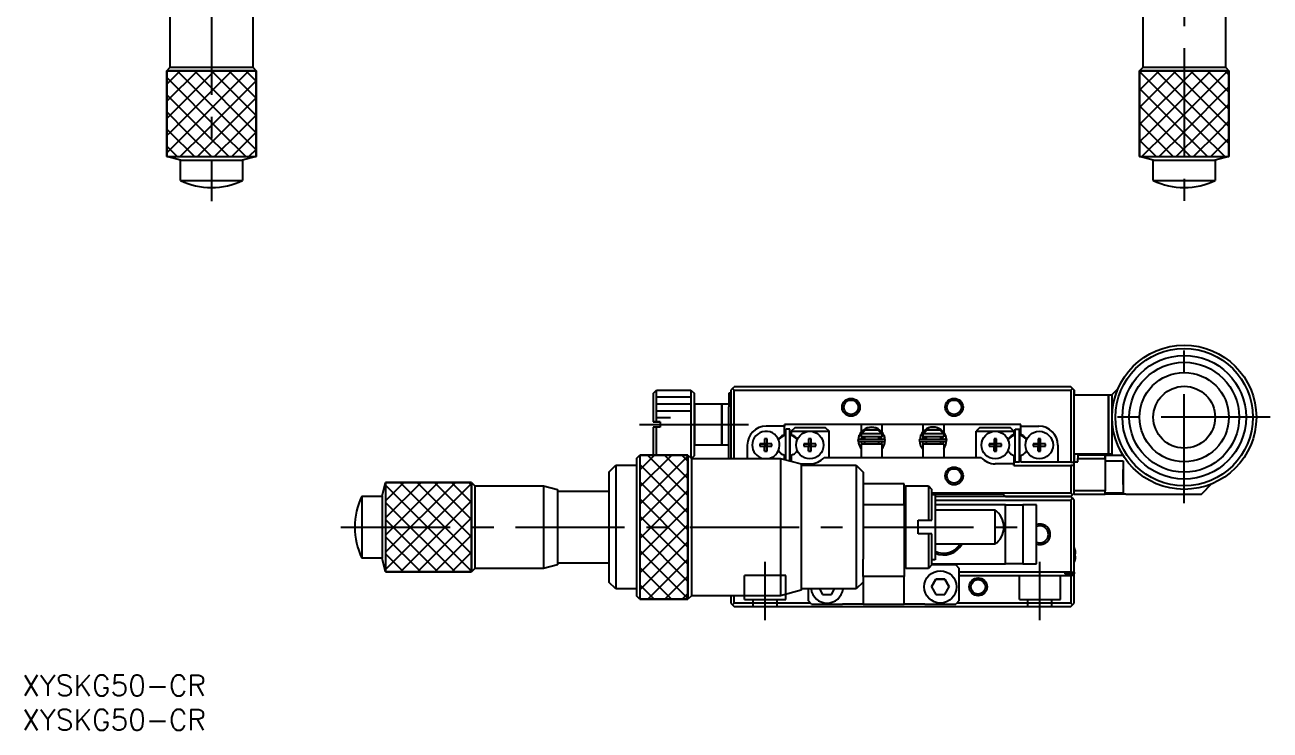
# Model space of a CAD drawing. Extents: x -2 to 381, y -8 to 250.
# Drawn here: x 0.4 to 181.6, y -8 to 94.7 of the extents above; entities that cross this region are included whole.
import ezdxf

# ---------------------------------------------------------------- set-up
doc = ezdxf.new("R2010")
doc.units = 0
doc.header["$LTSCALE"] = 0.5
doc.linetypes.add('CENTER', pattern=[50.8, 31.75, -6.35, 6.35, -6.35])
doc.linetypes.add('DASHED', pattern=[19.05, 12.7, -6.35])
for name, color, linetype in [('MSM_CENTER', 1, 'CENTER'), ('MSM_CONTINUOUS', 7, 'CONTINUOUS'), ('MSM_DASHED', 4, 'DASHED'), ('MSM_NARROW', 5, 'CONTINUOUS'), ('MSM_PART_NUMBER', 7, 'CONTINUOUS')]:
    doc.layers.add(name, color=color, linetype=linetype)
doc.styles.get("Standard").update_dxf_attribs({"font": 'txt.shx', "height": 3, "bigfont": 'bigfont.shx'})

# ---------------------------------------------------------------- blocks, each defined once
blk = doc.blocks.new('*U2')
at = {"layer": 'MSM_PART_NUMBER'}
blk.add_text('XYSKG50-CR', height=3, dxfattribs=at).set_placement((0, -3))
blk = doc.blocks.new('*U3')
at = {"layer": 'MSM_PART_NUMBER'}
blk.add_text('XYSKG50-CR', height=3, dxfattribs=at).set_placement((0, -8))

msp = doc.modelspace()

# ---------------------------------------------------------------- linework, layer by layer
at = {"layer": 'MSM_CENTER'}
for p, q in [((169.15, 167.5), (169.15, 69)), ((27.55, 125.75), (27.55, 69)), ((169.15, 25.05), (169.15, 50.05)), ((89.85, 36.5), (105.85, 36.5)), ((181.65, 37.55), (156.65, 37.55)), ((46.4, 21.55), (144.9, 21.55)), ((108.15, 8), (108.15, 16.5)), ((148.15, 8), (148.15, 16.5))]:
    msp.add_line(p, q, dxfattribs=at)
at = {"layer": 'MSM_CONTINUOUS'}
for p, q in [((21.55, 88.5), (21.55, 98.5)), ((33.55, 98.5), (33.55, 88.5)), ((163.15, 88.5), (163.15, 98.5)), ((175.15, 98.5), (175.15, 88.5)), ((21.05, 88), (21.55, 88.5)), ((21.05, 88), (21.05, 75.5)), ((34.05, 88), (21.05, 88)), ((21.05, 88), (34.05, 88)), ((21.05, 75.5), (21.05, 88)), ((21.55, 88.5), (33.55, 88.5)), ((33.55, 88.5), (34.05, 88)), ((34.05, 75.5), (34.05, 88)), ((34.05, 88), (34.05, 75.5)), ((162.65, 88), (163.15, 88.5)), ((162.65, 88), (162.65, 75.5)), ((175.65, 88), (162.65, 88)), ((162.65, 88), (175.65, 88)), ((162.65, 75.5), (162.65, 88)), ((163.15, 88.5), (175.15, 88.5)), ((175.15, 88.5), (175.65, 88)), ((175.65, 75.5), (175.65, 88)), ((175.65, 88), (175.65, 75.5)), ((21.05, 75.5), (34.05, 75.5)), ((21.05, 75.5), (34.05, 75.5)), ((23.05, 75), (21.05, 75.5)), ((23.05, 75), (32.05, 75)), ((23.05, 72.013167), (23.05, 75)), ((34.05, 75.5), (32.05, 75)), ((32.05, 75), (32.05, 72.013167)), ((162.65, 75.5), (175.65, 75.5)), ((162.65, 75.5), (175.65, 75.5)), ((164.65, 75), (162.65, 75.5)), ((164.65, 75), (173.65, 75)), ((164.65, 72.013167), (164.65, 75)), ((175.65, 75.5), (173.65, 75)), ((173.65, 75), (173.65, 72.013167)), ((175.65, 75.65), (175.5, 75.5)), ((23.05, 72.013167), (32.05, 72.013167)), ((164.65, 72.013167), (173.65, 72.013167)), ((103.4, 41.75), (103.15, 41.5)), ((103.4, 41.75), (103.65, 42)), ((103.65, 41.5), (103.4, 41.75)), ((152.65, 42), (103.65, 42)), ((152.9, 41.75), (152.65, 42)), ((152.65, 42), (152.9, 41.75)), ((152.9, 41.75), (152.65, 41.5)), ((153.15, 41.5), (152.9, 41.75)), ((152.9, 41.75), (153.15, 41.5)), ((158.65, 40.85), (159.50865, 41.70865)), ((91.85, 41), (92.35, 41.5)), ((91.85, 41), (91.85, 36.9)), ((92.35, 36.9), (92.35, 41.5)), ((92.35, 41.5), (97.35, 41.5)), ((97.35, 41.5), (97.35, 31.6)), ((97.35, 41.5), (97.85, 41)), ((97.85, 39.5), (97.85, 41)), ((97.85, 32), (97.85, 41)), ((103.15, 41.05), (102.85, 41.05)), ((102.85, 41.05), (102.85, 39.05)), ((103.15, 41.5), (103.15, 31.55)), ((103.65, 41.5), (152.65, 41.5)), ((103.65, 31.55), (103.65, 41.5)), ((152.65, 41.5), (152.65, 31)), ((153.15, 31), (153.15, 41.5)), ((153.15, 41.5), (153.15, 40.8)), ((153.15, 40.8), (158.15, 40.8)), ((158.15, 40.8), (158.15, 32.2)), ((158.15, 32.2), (158.15, 40.8)), ((158.15, 40.8), (158.65, 40.8)), ((158.65, 37.55), (158.65, 40.85)), ((97.85, 36.5), (97.85, 39.5)), ((97.85, 39.5), (97.85, 33.5)), ((97.85, 39.5), (101.85, 39.5)), ((101.85, 33.5), (101.85, 39.5)), ((101.85, 39.5), (101.85, 33.5)), ((101.85, 39.5), (102.85, 39.5)), ((102.85, 31.55), (102.85, 39.05)), ((158.15, 39.5), (158.15, 36.5)), ((158.15, 39.5), (158.15, 36.5)), ((158.15, 39.5), (158.15, 33.5)), ((158.15, 39.5), (158.15, 33.5)), ((92.35, 36.9), (91.85, 36.9)), ((91.85, 36.9), (92.35, 36.9)), ((92.85, 36.9), (92.35, 36.9)), ((92.35, 36.9), (92.85, 36.9)), ((92.85, 36.9), (92.85, 36.1)), ((97.85, 33.5), (97.85, 36.5)), ((110.95, 36.5), (110.95, 36.25)), ((113.15, 36.5), (110.95, 36.5)), ((110.95, 36.25), (110.95, 36.5)), ((145.35, 36.5), (113.15, 36.5)), ((122.15, 35.406125), (122.15, 36.5)), ((125.15, 36.5), (125.15, 35.38666)), ((131.15, 35.482639), (131.15, 36.5)), ((134.15, 36.5), (134.15, 35.322864)), ((145.35, 36.25), (145.35, 36.5)), ((158.15, 36.5), (158.15, 33.5)), ((158.15, 36.5), (158.15, 33.5)), ((158.65, 32.05), (158.65, 37.55)), ((91.85, 36.1), (91.85, 32.05)), ((92.35, 36.1), (91.85, 36.1)), ((92.35, 32.05), (92.35, 36.1)), ((92.85, 36.1), (92.35, 36.1)), ((110.95, 36.25), (108.3, 36.25)), ((110.65625, 34.874815), (110.95, 35.044412)), ((110.65625, 34.874815), (110.95, 35.044412)), ((110.95, 35.044412), (110.95, 36.25)), ((110.95, 35.044412), (110.95, 36.25)), ((111.15, 31.35), (111.15, 35.8)), ((111.75, 35.8), (111.15, 35.8)), ((111.75, 31.19), (111.75, 35.8)), ((111.75, 34.958896), (111.75, 35.8)), ((111.750002, 35.05), (111.750002, 34.958896)), ((111.750002, 35.05), (111.750002, 34.958896)), ((111.750002, 35.05), (111.750002, 34.958896)), ((111.750002, 35.05), (111.750002, 34.958896)), ((111.750002, 35.05), (111.750002, 34.958896)), ((111.750002, 35.05), (111.750002, 34.958896)), ((111.750002, 35.05), (111.750002, 34.958896)), ((111.750002, 35.05), (111.750002, 34.958896)), ((111.750002, 35.05), (111.750002, 34.958896)), ((111.750002, 35.05), (111.750002, 34.958896)), ((111.750002, 35.05), (111.750002, 31.75)), ((111.750002, 35.05), (111.750002, 34.958896)), ((111.750002, 35.05), (111.750002, 34.958896)), ((111.750002, 35.05), (111.750002, 34.958896)), ((111.750002, 35.05), (111.750002, 34.958896)), ((111.750002, 35.05), (111.750002, 34.958896)), ((111.750002, 35.05), (111.750002, 34.958896)), ((111.750002, 35.05), (111.750002, 34.958896)), ((111.750002, 35.05), (111.750002, 34.958896)), ((111.750002, 35.05), (111.750002, 34.958896)), ((112.45, 36), (111.95, 35.5)), ((111.95, 35.5), (114.65, 35.5)), ((111.95, 35.5), (111.95, 35.044412)), ((111.95, 35.044412), (112.24375, 34.874815)), ((116.95, 36), (112.45, 36)), ((114.65, 35.5), (117.45, 35.5)), ((117.45, 35.5), (116.95, 36)), ((116.95, 36), (117.45, 35.5)), ((117.45, 31.7), (117.45, 35.5)), ((117.45, 31.7), (117.45, 35.5)), ((121.829111, 34.866497), (121.849137, 34.919164)), ((122.1914, 34.70018), (122.103954, 34.352152)), ((122.15, 35.405287), (122.15, 35.405393)), ((122.15, 35.404939), (122.15, 35.405042)), ((122.15, 35.2), (122.204317, 35.2)), ((122.15, 34.7), (122.15, 35.2)), ((125.15, 34.7), (122.15, 34.7)), ((122.193766, 34.66071), (122.193471, 34.645875)), ((122.193471, 34.645875), (122.193935, 34.631041)), ((122.194819, 34.675508), (122.193766, 34.66071)), ((122.193935, 34.631041), (122.195155, 34.616248)), ((122.196625, 34.690229), (122.194819, 34.675508)), ((122.195155, 34.616248), (122.19713, 34.601536)), ((122.198252, 34.700014), (122.196625, 34.690229)), ((122.19713, 34.601536), (122.199854, 34.586943)), ((122.199854, 34.586943), (122.203318, 34.572508)), ((122.203318, 34.572508), (122.207512, 34.558269)), ((122.733485, 35.7), (122.204317, 35.2)), ((122.204317, 35.2), (125.095683, 35.2)), ((122.207512, 34.558269), (122.212425, 34.544262)), ((122.212425, 34.544262), (122.218041, 34.530524)), ((122.218041, 34.530524), (122.224346, 34.51709)), ((122.224346, 34.51709), (122.23132, 34.503994)), ((122.23132, 34.503994), (122.238944, 34.491269)), ((122.65, 34.5), (122.23325, 34.5)), ((122.238944, 34.491269), (122.247197, 34.478946)), ((122.247197, 34.478946), (122.256057, 34.467055)), ((122.256057, 34.467055), (122.265498, 34.455625)), ((122.265498, 34.455625), (122.275495, 34.444684)), ((122.275495, 34.444684), (122.286022, 34.434256)), ((122.65, 34.35215), (122.65, 34.7)), ((124.566515, 35.7), (122.733485, 35.7)), ((122.733485, 35.7), (124.566515, 35.7)), ((125.095683, 35.2), (124.566515, 35.7)), ((124.65, 34.7), (124.65, 34.35215)), ((125.050219, 34.5), (124.65, 34.5)), ((125.002831, 34.439026), (125.013082, 34.449658)), ((125.013082, 34.449658), (125.022794, 34.460789)), ((125.022794, 34.460789), (125.031942, 34.472392)), ((125.031942, 34.472392), (125.040501, 34.484441)), ((125.040501, 34.484441), (125.048449, 34.496907)), ((125.048449, 34.496907), (125.055763, 34.509761)), ((125.055763, 34.509761), (125.062423, 34.52297)), ((125.062423, 34.52297), (125.06841, 34.536504)), ((125.06841, 34.536504), (125.073708, 34.550327)), ((125.073708, 34.550327), (125.078299, 34.564406)), ((125.078299, 34.564406), (125.082172, 34.578706)), ((125.082172, 34.578706), (125.085313, 34.593188)), ((125.085313, 34.593188), (125.087713, 34.607816)), ((125.086282, 34.696486), (125.085656, 34.700012)), ((125.08841, 34.681796), (125.086282, 34.696486)), ((125.087713, 34.607816), (125.089365, 34.622552)), ((125.089785, 34.667018), (125.08841, 34.681796)), ((125.089365, 34.622552), (125.090263, 34.637357)), ((125.090403, 34.652193), (125.089785, 34.667018)), ((125.090263, 34.637357), (125.090403, 34.652193)), ((125.095683, 35.2), (125.15, 35.2)), ((125.095683, 35.2), (125.15, 35.2)), ((125.201674, 34.858359), (125.149989, 34.832922)), ((125.15, 35.2), (125.15, 34.7)), ((125.15, 34.821831), (125.162409, 34.828172)), ((125.162409, 34.828172), (125.175364, 34.834588)), ((125.175364, 34.834588), (125.188786, 34.841042)), ((125.188786, 34.841042), (125.202591, 34.847492)), ((125.429962, 34.928036), (125.201674, 34.858359)), ((125.202591, 34.847492), (125.216694, 34.853899)), ((125.216694, 34.853899), (125.231008, 34.860224)), ((125.231008, 34.860224), (125.245444, 34.866427)), ((125.245444, 34.866427), (125.259914, 34.87247)), ((125.259914, 34.87247), (125.274329, 34.878316)), ((125.274329, 34.878316), (125.288598, 34.883929)), ((125.288598, 34.883929), (125.302635, 34.889274)), ((125.302635, 34.889274), (125.316352, 34.894318)), ((125.316352, 34.894318), (125.329665, 34.899029)), ((125.329665, 34.899029), (125.342492, 34.90338)), ((125.342492, 34.90338), (125.354753, 34.907343)), ((125.354753, 34.907343), (125.366373, 34.910893)), ((125.366373, 34.910893), (125.377279, 34.914008)), ((125.377279, 34.914008), (125.387406, 34.91667)), ((125.387406, 34.91667), (125.396689, 34.918863)), ((125.396689, 34.918863), (125.405073, 34.920571)), ((125.405073, 34.920571), (125.412504, 34.921785)), ((125.412504, 34.921785), (125.418938, 34.922498)), ((125.418938, 34.922498), (125.424334, 34.922705)), ((125.424334, 34.922705), (125.42866, 34.922404)), ((125.42866, 34.922404), (125.430875, 34.92194)), ((125.430875, 34.92194), (125.43477, 34.919164)), ((125.43477, 34.919164), (125.446924, 34.888774)), ((125.446924, 34.888774), (125.458177, 34.856113)), ((125.46102, 34.448101), (125.450228, 34.415296)), ((125.455035, 34.867169), (125.590634, 34.179474)), ((125.458177, 34.856113), (125.467782, 34.82294)), ((125.470158, 34.481395), (125.46102, 34.448101)), ((125.467782, 34.82294), (125.475716, 34.789339)), ((125.477622, 34.515096), (125.470158, 34.481395)), ((125.475716, 34.789339), (125.48196, 34.755392)), ((125.483392, 34.54912), (125.477622, 34.515096)), ((125.48196, 34.755392), (125.486499, 34.721181)), ((125.487455, 34.583386), (125.483392, 34.54912)), ((125.486499, 34.721181), (125.489323, 34.686791)), ((125.489801, 34.617809), (125.487455, 34.583386)), ((125.489323, 34.686791), (125.490424, 34.652305)), ((125.490424, 34.652305), (125.489801, 34.617809)), ((130.771068, 34.877237), (130.791095, 34.929903)), ((130.791946, 34.929463), (130.815532, 34.982374)), ((131.131114, 34.704946), (131.045912, 34.362891)), ((131.149887, 34.752826), (131.131114, 34.704946)), ((131.135724, 34.671449), (131.135428, 34.656614)), ((131.135428, 34.656614), (131.135892, 34.64178)), ((131.136776, 34.686247), (131.135724, 34.671449)), ((131.135892, 34.64178), (131.137113, 34.626988)), ((131.138476, 34.700246), (131.136776, 34.686247)), ((131.137113, 34.626988), (131.139088, 34.612275)), ((131.149921, 34.748876), (131.138476, 34.700246)), ((131.139088, 34.612275), (131.141811, 34.597683)), ((131.141811, 34.597683), (131.145275, 34.583248)), ((131.145275, 34.583248), (131.14947, 34.569008)), ((131.14947, 34.569008), (131.154382, 34.555001)), ((131.15, 35.2), (131.204317, 35.2)), ((131.15, 34.7), (131.15, 35.2)), ((134.15, 34.7), (131.15, 34.7)), ((131.15, 34.567496), (131.15, 34.7)), ((131.154382, 34.555001), (131.159999, 34.541263)), ((131.159999, 34.541263), (131.166303, 34.527829)), ((131.166303, 34.527829), (131.173277, 34.514733)), ((131.173277, 34.514733), (131.180902, 34.502008)), ((131.180902, 34.502008), (131.189155, 34.489685)), ((131.65, 34.5), (131.182174, 34.5)), ((131.189155, 34.489685), (131.198014, 34.477794)), ((131.198014, 34.477794), (131.207455, 34.466365)), ((131.733485, 35.7), (131.204317, 35.2)), ((131.204317, 35.2), (134.095683, 35.2)), ((131.207455, 34.466365), (131.217452, 34.455423)), ((131.217452, 34.455423), (131.227979, 34.444995)), ((131.227979, 34.444995), (131.239008, 34.435105)), ((131.65, 34.36289), (131.65, 34.7)), ((133.566515, 35.7), (131.733485, 35.7)), ((131.733485, 35.7), (133.566515, 35.7)), ((134.095683, 35.2), (133.566515, 35.7)), ((133.65, 34.7), (133.65, 34.36289)), ((133.985577, 34.5), (133.65, 34.5)), ((133.934025, 34.439656), (133.944788, 34.449765)), ((133.944788, 34.449765), (133.955039, 34.460397)), ((133.955039, 34.460397), (133.964751, 34.471528)), ((133.964751, 34.471528), (133.973899, 34.483131)), ((133.973899, 34.483131), (133.982458, 34.49518)), ((133.982458, 34.49518), (133.990406, 34.507646)), ((133.990406, 34.507646), (133.99772, 34.5205)), ((133.99772, 34.5205), (134.00438, 34.533709)), ((134.00438, 34.533709), (134.010368, 34.547243)), ((134.010368, 34.547243), (134.015665, 34.561066)), ((134.015665, 34.561066), (134.020257, 34.575146)), ((134.020257, 34.575146), (134.024129, 34.589445)), ((134.024129, 34.589445), (134.02727, 34.603927)), ((134.02727, 34.603927), (134.029671, 34.618555)), ((134.030367, 34.692535), (134.02938, 34.700013)), ((134.029671, 34.618555), (134.031322, 34.633291)), ((134.031742, 34.677758), (134.030367, 34.692535)), ((134.031322, 34.633291), (134.03222, 34.648097)), ((134.03236, 34.662932), (134.031742, 34.677758)), ((134.03222, 34.648097), (134.03236, 34.662932)), ((134.095683, 35.2), (134.15, 35.2)), ((134.095683, 35.2), (134.15, 35.2)), ((134.371917, 34.938774), (134.149997, 34.871991)), ((134.15, 35.32282), (134.15, 35.322609)), ((134.15, 35.321706), (134.15, 35.321418)), ((134.15, 35.2), (134.15, 34.7)), ((134.15, 34.860729), (134.16394, 34.866996)), ((134.16394, 34.866996), (134.178052, 34.873169)), ((134.178052, 34.873169), (134.192253, 34.879212)), ((134.192253, 34.879212), (134.206456, 34.885088)), ((134.206456, 34.885088), (134.220579, 34.890762)), ((134.220579, 34.890762), (134.234536, 34.896202)), ((134.234536, 34.896202), (134.248246, 34.901374)), ((134.248246, 34.901374), (134.261625, 34.906248)), ((134.261625, 34.906248), (134.274594, 34.910794)), ((134.274594, 34.910794), (134.287077, 34.914985)), ((134.287077, 34.914985), (134.298998, 34.918798)), ((134.298998, 34.918798), (134.310287, 34.922208)), ((134.310287, 34.922208), (134.320877, 34.925195)), ((134.320877, 34.925195), (134.330704, 34.927742)), ((134.330704, 34.927742), (134.33971, 34.929834)), ((134.33971, 34.929834), (134.347842, 34.931458)), ((134.347842, 34.931458), (134.35505, 34.932605)), ((134.35505, 34.932605), (134.361293, 34.933267)), ((134.361293, 34.933267), (134.366532, 34.933441)), ((134.366532, 34.933441), (134.370737, 34.933125)), ((134.370737, 34.933125), (134.372833, 34.932679)), ((134.372833, 34.932679), (134.376727, 34.929903)), ((134.376727, 34.929903), (134.388881, 34.899513)), ((134.388881, 34.899513), (134.400134, 34.866852)), ((134.402977, 34.45884), (134.392185, 34.426035)), ((134.396992, 34.877908), (134.532592, 34.190213)), ((134.400134, 34.866852), (134.40974, 34.83368)), ((134.412116, 34.492134), (134.402977, 34.45884)), ((134.40974, 34.83368), (134.417674, 34.800078)), ((134.419579, 34.525835), (134.412116, 34.492134)), ((134.417674, 34.800078), (134.423918, 34.766131)), ((134.425349, 34.559859), (134.419579, 34.525835)), ((134.423918, 34.766131), (134.428457, 34.73192)), ((134.429412, 34.594125), (134.425349, 34.559859)), ((134.428457, 34.73192), (134.43128, 34.69753)), ((134.431758, 34.628548), (134.429412, 34.594125)), ((134.43128, 34.69753), (134.432381, 34.663045)), ((134.432381, 34.663045), (134.431758, 34.628548)), ((139.35, 36), (138.85, 35.5)), ((138.85, 35.5), (141.65, 35.5)), ((138.85, 31.7), (138.85, 35.5)), ((143.85, 36), (139.35, 36)), ((141.65, 35.5), (144.35, 35.5)), ((144.35, 35.5), (143.85, 36)), ((143.85, 36), (144.35, 35.5)), ((144.35, 35.044412), (144.05625, 34.874815)), ((144.35, 35.044412), (144.05625, 34.874815)), ((144.35, 35.5), (144.35, 35.044412)), ((144.35, 35.5), (144.35, 35.044412)), ((144.55, 35.8), (145.15, 35.8)), ((144.55, 31), (144.55, 35.8)), ((145.15, 31), (145.15, 35.8)), ((145.15, 34.958896), (145.15, 35.8)), ((145.15, 35.05), (145.15, 31.75)), ((145.15, 35.05), (145.15, 34.958896)), ((145.15, 35.05), (145.15, 34.958896)), ((145.15, 35.05), (145.15, 34.958896)), ((145.15, 35.05), (145.15, 34.958896)), ((145.15, 35.05), (145.15, 34.958896)), ((145.15, 35.05), (145.15, 34.958896)), ((145.15, 35.05), (145.15, 34.958896)), ((145.15, 35.05), (145.15, 34.958896)), ((145.15, 35.05), (145.15, 34.958896)), ((145.15, 35.05), (145.15, 34.958896)), ((145.15, 35.05), (145.15, 34.958896)), ((145.15, 35.05), (145.15, 34.958896)), ((145.15, 35.05), (145.15, 34.958896)), ((145.15, 35.05), (145.15, 34.958896)), ((145.15, 35.05), (145.15, 34.958896)), ((145.15, 35.05), (145.15, 34.958896)), ((145.15, 35.05), (145.15, 34.958896)), ((145.15, 35.05), (145.15, 34.958896)), ((145.15, 35.05), (145.15, 34.958896)), ((145.35, 36.25), (148, 36.25)), ((145.35, 35.044412), (145.35, 36.25)), ((145.64375, 34.874815), (145.35, 35.044412)), ((97.85, 32), (97.85, 33.5)), ((101.85, 33.5), (97.85, 33.5)), ((102.85, 33.5), (101.85, 33.5)), ((105.55, 33.5), (105.55, 31.55)), ((105.55, 33.5), (105.55, 31.55)), ((107.363639, 33.68), (107.363639, 33.32)), ((108.07, 33.68), (107.363639, 33.68)), ((107.363639, 33.68), (108.07, 33.68)), ((107.363639, 33.32), (108.07, 33.32)), ((108.43, 34.386361), (108.07, 34.386361)), ((108.07, 34.386361), (108.07, 33.68)), ((108.07, 34.386361), (108.07, 33.68)), ((108.080372, 33.669628), (108.07, 33.68)), ((108.080372, 33.330372), (108.07, 33.32)), ((108.07, 33.32), (108.07, 32.613639)), ((108.07, 32.613639), (108.07, 33.32)), ((108.080372, 33.669628), (108.080372, 33.330372)), ((108.419628, 33.669628), (108.080372, 33.669628)), ((108.080372, 33.330372), (108.419628, 33.330372)), ((108.419628, 33.669628), (108.43, 33.68)), ((108.419628, 33.330372), (108.419628, 33.669628)), ((108.419628, 33.330372), (108.43, 33.32)), ((108.43, 33.68), (108.43, 34.386361)), ((109.136361, 33.68), (108.43, 33.68)), ((109.136361, 33.68), (108.43, 33.68)), ((108.43, 33.32), (109.136361, 33.32)), ((108.43, 32.613639), (108.43, 33.32)), ((109.136361, 33.32), (109.136361, 33.68)), ((113.763639, 33.68), (113.763639, 33.32)), ((114.47, 33.68), (113.763639, 33.68)), ((113.763639, 33.68), (114.47, 33.68)), ((113.763639, 33.32), (114.47, 33.32)), ((114.83, 34.386361), (114.47, 34.386361)), ((114.47, 34.386361), (114.47, 33.68)), ((114.47, 34.386361), (114.47, 33.68)), ((114.480372, 33.669628), (114.47, 33.68)), ((114.480372, 33.330372), (114.47, 33.32)), ((114.47, 33.32), (114.47, 32.613639)), ((114.47, 32.613639), (114.47, 33.32)), ((114.480372, 33.669628), (114.480372, 33.330372)), ((114.819628, 33.669628), (114.480372, 33.669628)), ((114.480372, 33.330372), (114.819628, 33.330372)), ((114.819628, 33.669628), (114.83, 33.68)), ((114.819628, 33.330372), (114.819628, 33.669628)), ((114.819628, 33.330372), (114.83, 33.32)), ((114.83, 33.68), (114.83, 34.386361)), ((115.536361, 33.68), (114.83, 33.68)), ((115.536361, 33.68), (114.83, 33.68)), ((114.83, 33.32), (115.536361, 33.32)), ((114.83, 32.613639), (114.83, 33.32)), ((115.536361, 33.32), (115.536361, 33.68)), ((121.69318, 34.17409), (121.696807, 34.274714)), ((121.891954, 34.35215), (125.391954, 34.35215)), ((125.391954, 33.95215), (121.891954, 33.95215)), ((122.104273, 33.952148), (122.158579, 33.699887)), ((122.15, 33.7), (122.65, 33.7)), ((122.15, 33.7), (125.15, 33.7)), ((122.15, 31.7), (122.15, 33.7)), ((122.286022, 34.434256), (122.297051, 34.424366)), ((122.297051, 34.424366), (122.308554, 34.415036)), ((122.308554, 34.415036), (122.3205, 34.406289)), ((122.3205, 34.406289), (122.33286, 34.398142)), ((122.33286, 34.398142), (122.345602, 34.390614)), ((122.345602, 34.390614), (122.358695, 34.383722)), ((122.358695, 34.383722), (122.372107, 34.377479)), ((122.372107, 34.377479), (122.385805, 34.371901)), ((122.385805, 34.371901), (122.399755, 34.366997)), ((122.399755, 34.366997), (122.413925, 34.36278)), ((122.413925, 34.36278), (122.428281, 34.359256)), ((122.428281, 34.359256), (122.442788, 34.356434)), ((122.442788, 34.356434), (122.457412, 34.35432)), ((122.457412, 34.35432), (122.472119, 34.352916)), ((122.472119, 34.352916), (122.486874, 34.352227)), ((122.486874, 34.352227), (122.493565, 34.35215)), ((122.65, 33.7), (122.65, 33.95215)), ((122.65, 33.7), (124.65, 33.7)), ((122.65, 33.7), (124.65, 33.7)), ((124.65, 33.95215), (124.65, 33.7)), ((124.65, 33.7), (125.15, 33.7)), ((124.790342, 34.35215), (124.804332, 34.352479)), ((124.804332, 34.352479), (124.819063, 34.353521)), ((124.819063, 34.353521), (124.833725, 34.355275)), ((124.833725, 34.355275), (124.848283, 34.357737)), ((124.848283, 34.357737), (124.862704, 34.360901)), ((124.862704, 34.360901), (124.876952, 34.364761)), ((124.876952, 34.364761), (124.890995, 34.369307)), ((124.890995, 34.369307), (124.9048, 34.374531)), ((124.9048, 34.374531), (124.918333, 34.38042)), ((124.918333, 34.38042), (124.931563, 34.386963)), ((124.931563, 34.386963), (124.944458, 34.394143)), ((124.944458, 34.394143), (124.956986, 34.401947)), ((124.956986, 34.401947), (124.969117, 34.410356)), ((124.969117, 34.410356), (124.98082, 34.419353)), ((124.98082, 34.419353), (124.992068, 34.428917)), ((124.992068, 34.428917), (125.002831, 34.439026)), ((125.125187, 33.699866), (125.179935, 33.952123)), ((125.15, 33.7), (125.15, 31.7)), ((125.423792, 34.351469), (125.422956, 34.349711)), ((125.437809, 34.383058), (125.423792, 34.351469)), ((125.450228, 34.415296), (125.437809, 34.383058)), ((130.635138, 34.184829), (130.638764, 34.285453)), ((130.833911, 34.36289), (134.333911, 34.36289)), ((134.333911, 33.96289), (130.833911, 33.96289)), ((131.04623, 33.962887), (131.114463, 33.667064)), ((131.114463, 33.667064), (131.149865, 33.572179)), ((131.15, 33.7), (134.15, 33.7)), ((131.15, 33.7), (131.65, 33.7)), ((131.15, 31.7), (131.15, 33.7)), ((131.239008, 34.435105), (131.250511, 34.425776)), ((131.250511, 34.425776), (131.262457, 34.417028)), ((131.262457, 34.417028), (131.274817, 34.408881)), ((131.274817, 34.408881), (131.287559, 34.401353)), ((131.287559, 34.401353), (131.300653, 34.394461)), ((131.300653, 34.394461), (131.314064, 34.388219)), ((131.314064, 34.388219), (131.327762, 34.38264)), ((131.327762, 34.38264), (131.341713, 34.377737)), ((131.341713, 34.377737), (131.355883, 34.373519)), ((131.355883, 34.373519), (131.370238, 34.369995)), ((131.370238, 34.369995), (131.384745, 34.367174)), ((131.384745, 34.367174), (131.399369, 34.365059)), ((131.399369, 34.365059), (131.414076, 34.363656)), ((131.414076, 34.363656), (131.428832, 34.362966)), ((131.428832, 34.362966), (131.435522, 34.36289)), ((131.65, 33.7), (131.65, 33.96289)), ((131.65, 33.7), (133.65, 33.7)), ((131.65, 33.7), (133.65, 33.7)), ((133.65, 33.96289), (133.65, 33.7)), ((133.65, 33.7), (134.15, 33.7)), ((133.7323, 34.36289), (133.746289, 34.363218)), ((133.746289, 34.363218), (133.76102, 34.36426)), ((133.76102, 34.36426), (133.775683, 34.366014)), ((133.775683, 34.366014), (133.790241, 34.368476)), ((133.790241, 34.368476), (133.804661, 34.37164)), ((133.804661, 34.37164), (133.818909, 34.3755)), ((133.818909, 34.3755), (133.832952, 34.380046)), ((133.832952, 34.380046), (133.846757, 34.38527)), ((133.846757, 34.38527), (133.860291, 34.39116)), ((133.860291, 34.39116), (133.87352, 34.397702)), ((133.87352, 34.397702), (133.886415, 34.404883)), ((133.886415, 34.404883), (133.898943, 34.412686)), ((133.898943, 34.412686), (133.911074, 34.421096)), ((133.911074, 34.421096), (133.922778, 34.430092)), ((133.922778, 34.430092), (133.934025, 34.439656)), ((134.063813, 33.699848), (134.121892, 33.962862)), ((134.15, 33.7), (134.15, 31.7)), ((134.365749, 34.362208), (134.364913, 34.36045)), ((134.379766, 34.393797), (134.365749, 34.362208)), ((134.392185, 34.426035), (134.379766, 34.393797)), ((140.763639, 33.68), (140.763639, 33.32)), ((141.47, 33.68), (140.763639, 33.68)), ((140.763639, 33.68), (141.47, 33.68)), ((140.763639, 33.32), (141.47, 33.32)), ((141.83, 34.386361), (141.47, 34.386361)), ((141.47, 34.386361), (141.47, 33.68)), ((141.47, 34.386361), (141.47, 33.68)), ((141.480372, 33.669628), (141.47, 33.68)), ((141.480372, 33.330372), (141.47, 33.32)), ((141.47, 33.32), (141.47, 32.613639)), ((141.47, 32.613639), (141.47, 33.32)), ((141.480372, 33.669628), (141.480372, 33.330372)), ((141.819628, 33.669628), (141.480372, 33.669628)), ((141.480372, 33.330372), (141.819628, 33.330372)), ((141.819628, 33.669628), (141.83, 33.68)), ((141.819628, 33.330372), (141.819628, 33.669628)), ((141.819628, 33.330372), (141.83, 33.32)), ((141.83, 33.68), (141.83, 34.386361)), ((142.536361, 33.68), (141.83, 33.68)), ((142.536361, 33.68), (141.83, 33.68)), ((141.83, 33.32), (142.536361, 33.32)), ((141.83, 32.613639), (141.83, 33.32)), ((142.536361, 33.32), (142.536361, 33.68)), ((147.163639, 33.68), (147.163639, 33.32)), ((147.87, 33.68), (147.163639, 33.68)), ((147.163639, 33.68), (147.87, 33.68)), ((147.163639, 33.32), (147.87, 33.32)), ((148.23, 34.386361), (147.87, 34.386361)), ((147.87, 34.386361), (147.87, 33.68)), ((147.87, 34.386361), (147.87, 33.68)), ((147.880372, 33.669628), (147.87, 33.68)), ((147.880372, 33.330372), (147.87, 33.32)), ((147.87, 33.32), (147.87, 32.613639)), ((147.87, 32.613639), (147.87, 33.32)), ((147.880372, 33.669628), (147.880372, 33.330372)), ((148.219628, 33.669628), (147.880372, 33.669628)), ((147.880372, 33.330372), (148.219628, 33.330372)), ((148.219628, 33.669628), (148.23, 33.68)), ((148.219628, 33.330372), (148.219628, 33.669628)), ((148.219628, 33.330372), (148.23, 33.32)), ((148.23, 33.68), (148.23, 34.386361)), ((148.936361, 33.68), (148.23, 33.68)), ((148.936361, 33.68), (148.23, 33.68)), ((148.23, 33.32), (148.936361, 33.32)), ((148.23, 32.613639), (148.23, 33.32)), ((148.936361, 33.32), (148.936361, 33.68)), ((150.75, 33.5), (150.75, 31)), ((89.4, 31.55), (89.9, 32.05)), ((89.4, 31.55), (89.4, 11.55)), ((89.9, 32.05), (89.9, 11.05)), ((96.9, 32.05), (89.9, 32.05)), ((89.9, 32.05), (89.9, 11.05)), ((89.9, 32.05), (96.9, 32.05)), ((96.9, 11.05), (96.9, 32.05)), ((96.9, 32.05), (96.9, 11.05)), ((96.9, 32.05), (97.4, 31.55)), ((97.85, 32), (97.4, 31.55)), ((97.4, 31.55), (97.4, 11.55)), ((97.4, 31.55), (110.4, 31.55)), ((108.07, 32.613639), (108.43, 32.613639)), ((110.4, 31.55), (110.4, 11.55)), ((110.4, 31.55), (113.4, 30.75)), ((110.95, 31.955588), (110.65625, 32.125185)), ((110.95, 31.403333), (110.95, 31.955588)), ((110.95, 31.403333), (110.95, 31.893297)), ((111.75, 31.19), (111.75, 31.841104)), ((111.750002, 31.841104), (111.750002, 31.75)), ((111.750002, 31.841104), (111.750002, 31.75)), ((111.750002, 31.841104), (111.750002, 31.75)), ((111.750002, 31.841104), (111.750002, 31.75)), ((111.750002, 31.841104), (111.750002, 31.75)), ((111.750002, 31.841104), (111.750002, 31.75)), ((111.750002, 31.841104), (111.750002, 31.75)), ((111.750002, 31.841104), (111.750002, 31.75)), ((111.750002, 31.841104), (111.750002, 31.75)), ((111.750002, 31.841104), (111.750002, 31.75)), ((111.750002, 31.841104), (111.750002, 31.75)), ((111.750002, 31.841104), (111.750002, 31.75)), ((111.750002, 31.841104), (111.750002, 31.75)), ((111.750002, 31.841104), (111.750002, 31.75)), ((111.750002, 31.841104), (111.750002, 31.75)), ((111.750002, 31.841104), (111.750002, 31.75)), ((111.750002, 31.841104), (111.750002, 31.75)), ((112.24375, 32.125185), (111.95, 31.955588)), ((111.95, 31.955588), (111.95, 31.136667)), ((114.47, 32.613639), (114.83, 32.613639)), ((116.729062, 31.7), (139.570938, 31.7)), ((141.47, 32.613639), (141.83, 32.613639)), ((144.05625, 32.125185), (144.35, 31.955588)), ((144.35, 31.955588), (144.35, 30.75)), ((144.35, 31.893296), (144.35, 30.75)), ((145.15, 31), (144.55, 31)), ((145.15, 31.841104), (145.15, 31.75)), ((145.15, 31.841104), (145.15, 31.75)), ((145.15, 31.841104), (145.15, 31.75)), ((145.15, 31.841104), (145.15, 31.75)), ((145.15, 31.841104), (145.15, 31.75)), ((145.15, 31.841104), (145.15, 31.75)), ((145.15, 31.841104), (145.15, 31.75)), ((145.15, 31.841104), (145.15, 31.75)), ((145.15, 31.841104), (145.15, 31.75)), ((145.15, 31), (145.15, 31.841104)), ((145.15, 31.841104), (145.15, 31.75)), ((145.15, 31.841104), (145.15, 31.75)), ((145.15, 31.841104), (145.15, 31.75)), ((145.15, 31.841104), (145.15, 31.75)), ((145.15, 31.841104), (145.15, 31.75)), ((145.15, 31.841104), (145.15, 31.75)), ((145.15, 31.841104), (145.15, 31.75)), ((145.15, 31.841104), (145.15, 31.75)), ((145.15, 31.841104), (145.15, 31.75)), ((145.15, 31.841104), (145.15, 31.75)), ((145.35, 31.955588), (145.64375, 32.125185)), ((145.35, 31), (145.35, 31.955588)), ((150.75, 31), (145.35, 31)), ((147.87, 32.613639), (148.23, 32.613639)), ((152.65, 31), (150.75, 31)), ((152.65, 31), (153.15, 31)), ((153.15, 32.2), (158.15, 32.2)), ((153.15, 32.2), (153.15, 31.05)), ((153.15, 31.05), (153.65, 31.05)), ((153.15, 30.5), (153.15, 31)), ((157.65, 32.05), (153.65, 32.05)), ((153.65, 32.05), (153.65, 31.55)), ((153.65, 31.55), (157.65, 31.55)), ((153.65, 31.05), (153.65, 31.55)), ((157.65, 31.55), (157.65, 32.05)), ((157.65, 32.05), (157.65, 31.2)), ((157.65, 32.05), (160.205728, 32.05)), ((157.65, 31.55), (157.65, 26.85)), ((157.65, 31.2), (160.25, 31.2)), ((158.15, 32.2), (158.65, 32.2)), ((160.25, 31.2), (160.25, 26.5)), ((160.25, 31.2), (160.25, 26.5)), ((85.4, 29.55), (86.4, 30.55)), ((85.4, 29.55), (85.4, 13.55)), ((86.4, 30.55), (86.4, 12.55)), ((86.4, 30.55), (89.4, 30.55)), ((113.4, 30.75), (114.65, 30.75)), ((113.4, 30.75), (113.4, 12.35)), ((113.4, 30.55), (121.4, 30.55)), ((121.4, 30.55), (121.4, 12.55)), ((121.4, 30.55), (122.4, 29.55)), ((122.4, 29.55), (122.4, 16.88631)), ((144.35, 30.75), (141.65, 30.75)), ((144.35, 30.75), (144.35, 30.5)), ((144.35, 30.5), (144.35, 30.75)), ((144.35, 30.5), (152.65, 30.5)), ((152.65, 30.5), (152.65, 26.5)), ((153.15, 30.5), (152.65, 30.5)), ((153.15, 26.5), (153.15, 30.5)), ((160.25, 29.95), (160.25, 28.85)), ((160.25, 28.85), (160.25, 29.95)), ((52.4, 26.05), (52.9, 28.05)), ((53.05, 28.05), (52.9, 27.9)), ((52.9, 28.05), (52.9, 15.05)), ((65.4, 28.05), (52.9, 28.05)), ((52.9, 28.05), (52.9, 15.05)), ((52.9, 28.05), (65.4, 28.05)), ((65.4, 15.05), (65.4, 28.05)), ((65.4, 28.05), (65.4, 15.05)), ((65.4, 28.05), (65.9, 27.55)), ((65.9, 27.55), (65.9, 15.55)), ((65.9, 27.55), (75.9, 27.55)), ((75.9, 27.55), (75.9, 15.55)), ((75.9, 27.55), (77.9, 27.05)), ((128.4, 27.85), (122.4, 27.85)), ((128.4, 24.85), (128.4, 27.85)), ((128.4, 27.35), (128.6, 27.55)), ((128.6, 21.55), (128.6, 27.55)), ((128.6, 27.55), (131.9, 27.55)), ((131.9, 27.55), (131.9, 22.55)), ((131.9, 27.55), (132.4, 27.05)), ((160.25, 27.75), (160.25, 28.85)), ((160.25, 28.85), (160.25, 27.75)), ((173.135999, 27.835999), (171.65, 26.35)), ((171.65, 26.35), (173.135999, 27.835999)), ((49.413167, 26.05), (49.413167, 17.05)), ((49.413167, 26.05), (52.4, 26.05)), ((52.4, 26.05), (52.4, 17.05)), ((77.9, 27.05), (77.9, 16.05)), ((77.9, 26.8), (85.4, 26.8)), ((132.4, 22.55), (132.4, 27.05)), ((152.65, 26.5), (132.4, 26.5)), ((142.8, 26.35), (132.4, 26.35)), ((132.400019, 26.3), (132.9, 26.3)), ((132.9, 26.3), (132.9, 16.8)), ((143.15, 26), (132.9, 26)), ((132.9, 25.5), (152.65, 25.5)), ((143.15, 26), (142.8, 26.35)), ((143.15, 26), (152.65, 26)), ((152.65, 26), (143.15, 26)), ((152.65, 26.5), (152.9, 26.25)), ((152.9, 26.25), (152.65, 26)), ((152.65, 26), (152.9, 26.25)), ((152.65, 26), (152.9, 25.75)), ((152.9, 25.75), (152.65, 25.5)), ((152.65, 25.5), (152.65, 15)), ((152.9, 26.25), (153.15, 26.5)), ((153.15, 26.5), (152.9, 26.25)), ((153.15, 25.5), (152.9, 25.75)), ((157.65, 26.85), (153.15, 26.85)), ((153.15, 26.35), (157.65, 26.35)), ((153.15, 15), (153.15, 25.5)), ((157.65, 26.35), (157.65, 26.85)), ((157.65, 26.5), (157.65, 26.35)), ((160.25, 26.5), (157.65, 26.5)), ((160.65, 26.35), (157.65, 26.35)), ((160.65, 26.35), (167.9, 26.35)), ((167.9, 26.35), (170.4, 26.35)), ((170.4, 26.35), (171.65, 26.35)), ((122.4, 24.85), (128.4, 24.85)), ((128.4, 24.85), (128.4, 14.35)), ((143.15, 24.8), (132.9, 24.8)), ((132.9, 24.05), (141.558312, 24.05)), ((141.558312, 24.05), (141.558312, 19.05)), ((143.15, 16.2), (143.15, 24.8)), ((143.15, 24.8), (145.65, 24.8)), ((145.65, 24.8), (145.65, 16.2)), ((147.65, 24.8), (145.65, 24.8)), ((147.65, 16.2), (147.65, 24.8)), ((130.4, 22.55), (131.9, 22.55)), ((130.4, 20.55), (130.4, 22.55)), ((131.9, 22.55), (132.4, 22.55)), ((128.6, 15.55), (128.6, 21.55)), ((131.9, 20.55), (130.4, 20.55)), ((131.9, 20.55), (131.9, 15.55)), ((132.4, 20.55), (131.9, 20.55)), ((132.4, 16.05), (132.4, 20.55)), ((141.558312, 19.05), (132.9, 19.05)), ((153.224144, 18.388616), (153.219522, 18.386361)), ((52.4, 17.05), (49.413167, 17.05)), ((52.9, 15.05), (52.4, 17.05)), ((122.4, 14.35), (122.4, 16.88631)), ((132.9, 16.8), (132.400019, 16.8)), ((153.219522, 17.68), (153.219522, 17.32)), ((153.339859, 17.68), (153.219522, 17.68)), ((153.219522, 17.32), (153.339859, 17.32)), ((153.219522, 16.613639), (153.224144, 16.611384)), ((52.9, 15.05), (65.4, 15.05)), ((65.4, 15.05), (52.9, 15.05)), ((65.9, 15.55), (65.4, 15.05)), ((75.9, 15.55), (65.9, 15.55)), ((77.9, 16.05), (75.9, 15.55)), ((85.4, 16.3), (77.9, 16.3)), ((128.6, 15.55), (128.4, 15.75)), ((131.9, 15.55), (128.6, 15.55)), ((132.4, 16.05), (131.9, 15.55)), ((132.4, 16.2), (143.15, 16.2)), ((135.9, 16.05), (132.4, 16.05)), ((135.9, 16.05), (136.4, 15.55)), ((136.4, 10.85), (136.4, 15.55)), ((152.65, 15), (136.4, 15)), ((145.65, 16.2), (143.15, 16.2)), ((145.65, 16.2), (147.65, 16.2)), ((151.75, 15), (151.75, 14.75)), ((153.15, 14.75), (151.75, 14.75)), ((152.65, 15), (153.15, 15)), ((153.15, 15), (153.15, 14.75)), ((153.15, 14.5), (153.15, 14.75)), ((86.4, 12.55), (85.4, 13.55)), ((122.4, 13.55), (121.4, 12.55)), ((128.4, 14.35), (122.4, 14.35)), ((122.4, 14.35), (122.4, 10.35)), ((128.4, 10.35), (128.4, 14.35)), ((133.014915, 13.95), (132.379829, 12.85)), ((132.379829, 12.85), (133.014915, 13.95)), ((132.379829, 12.85), (133.014915, 11.75)), ((134.285085, 13.95), (133.014915, 13.95)), ((133.014915, 13.95), (134.285085, 13.95)), ((134.920171, 12.85), (134.285085, 13.95)), ((134.285085, 13.95), (134.920171, 12.85)), ((134.285085, 11.75), (134.920171, 12.85)), ((136.4, 14.5), (152.65, 14.5)), ((153.15, 14.5), (152.65, 14.5)), ((152.65, 14.5), (152.65, 10.5)), ((153.15, 10.5), (153.15, 14.5)), ((89.4, 12.55), (86.4, 12.55)), ((89.9, 11.05), (89.4, 11.55)), ((89.9, 11.05), (96.9, 11.05)), ((96.9, 11.05), (89.9, 11.05)), ((97.4, 11.55), (96.9, 11.05)), ((110.4, 11.55), (97.4, 11.55)), ((103.15, 11.55), (103.15, 10.5)), ((103.65, 10.5), (103.65, 11.55)), ((113.4, 12.35), (110.4, 11.55)), ((121.4, 12.55), (113.4, 12.55)), ((114.4, 12.55), (114.4, 10.85)), ((116.053034, 12.55), (116.514915, 11.75)), ((116.514915, 11.75), (117.785085, 11.75)), ((117.785085, 11.75), (118.246966, 12.55)), ((133.014915, 11.75), (134.285085, 11.75)), ((103.15, 10.5), (103.4, 10.25)), ((103.4, 10.25), (103.65, 10.5)), ((103.4, 10.25), (103.65, 10)), ((114.75, 10.5), (103.65, 10.5)), ((103.65, 10), (152.65, 10)), ((114.9, 10.35), (114.4, 10.85)), ((114.9, 10.35), (119.4, 10.35)), ((122.4, 10.35), (119.4, 10.35)), ((122.4, 10.35), (124.15, 10.35)), ((124.15, 10.35), (126.65, 10.35)), ((126.65, 10.35), (128.4, 10.35)), ((131.4, 10.35), (128.4, 10.35)), ((131.4, 10.35), (135.9, 10.35)), ((136.4, 10.85), (135.9, 10.35)), ((152.65, 10.5), (136.05, 10.5)), ((152.65, 10.5), (152.9, 10.25)), ((152.65, 10), (152.9, 10.25)), ((152.9, 10.25), (153.15, 10.5))]:
    msp.add_line(p, q, dxfattribs=at)
for centre, radius in [((169.15, 37.55), 10.5), ((169.15, 37.55), 10), ((169.15, 37.55), 9), ((169.15, 37.55), 8), ((169.15, 37.55), 6.5), ((169.15, 37.55), 4.5), ((120.65, 39), 1.0565), ((135.65, 39), 1.0565), ((114.65, 33.5), 2), ((141.65, 33.5), 2), ((148.05, 33.5), 2), ((135.65, 29), 1.0565), ((133.65, 12.85), 2.35), ((139.15, 12.85), 1.0565)]:
    msp.add_circle(centre, radius, dxfattribs=at)
for centre, radius, start, end in [((27.55, 81.5), 10.5, 244.623066, 270), ((27.55, 81.5), 10.5, 270, 295.376934), ((169.15, 81.5), 10.5, 244.623066, 270), ((169.15, 81.5), 10.5, 270, 295.376934), ((108.3, 33.5), 2.75, 90, 180), ((108.25, 33.5), 2, 282.838568, 180), ((111.56481, 33.385), 1.75, 134.995594, 148.113496), ((111.450001, 33.4), 1.5875, 100.893025, 147.84066), ((111.45, 33.5), 1.5875, 120, 135), ((111.450001, 33.4), 1.5875, 32.159423, 79.106923), ((111.45, 33.5), 1.5875, 45, 60), ((111.33519, 33.385), 1.75, 31.886504, 45.004406), ((123.642055, 34.151682), 1.949135, 23.18063125, 176.38099649), ((132.584012, 34.162421), 1.949135, 23.18063125, 176.38099649), ((144.96481, 33.385), 1.75, 134.995594, 148.113496), ((144.849999, 33.4), 1.5875, 100.893049, 147.840577), ((144.85, 33.5), 1.5875, 120, 135), ((144.849999, 33.4), 1.5875, 32.15934, 79.106859), ((144.85, 33.5), 1.5875, 45, 60), ((144.73519, 33.385), 1.75, 31.886504, 45.004406), ((148, 33.5), 2.75, 0, 90), ((108.25, 33.5), 2, 180, 257.161432), ((111.56481, 33.615), 1.75, 211.886504, 225.004406), ((111.33519, 33.615), 1.75, 314.995594, 328.113496), ((121.891954, 34.15215), 0.2, 90, 270), ((123.640439, 34.151913), 1.947318, 180.813096, 220.042648), ((123.636571, 34.15407), 1.954341, 320.763337, 359.246757), ((125.391954, 34.15215), 0.2, 270, 90), ((130.833911, 34.16289), 0.2, 90, 270), ((132.582886, 34.162729), 1.947808, 180.815157, 222.619551), ((132.576594, 34.165181), 1.95628, 323.559711, 359.236591), ((134.333911, 34.16289), 0.2, 270, 90), ((144.96481, 33.615), 1.75, 211.886504, 225.004406), ((144.73519, 33.615), 1.75, 314.995594, 328.113496), ((111.45, 33.5), 1.5875, 225, 240), ((111.450001, 33.4), 1.5875, 280.893103, 288.358399), ((111.45, 33.5), 1.5875, 300, 315), ((114.65, 33.5), 2.75, 270, 319.114807), ((141.65, 33.5), 2.75, 220.885193, 270), ((144.85, 33.5), 1.5875, 225, 240), ((144.849999, 33.4), 1.5875, 280.893141, 288.358475), ((144.85, 33.5), 1.5875, 300, 315), ((58.9, 21.55), 10.5, 154.623066, 180), ((139.9, 21.55), 3, 0, 56.44269), ((58.9, 21.55), 10.5, 180, 205.376934), ((139.9, 21.55), 3, 303.55731, 0), ((148.15, 20.5), 1.2295, 246.00421868, 113.99578132), ((134.15, 20.5), 2.75, 242.964308, 328.041509), ((134.15, 20.5), 3, 245.375682, 330.974685), ((150.15, 17.5), 3.2, 16.122533, 20.364135), ((150.15, 17.5), 3.194933, 3.229709, 16.106712), ((150.15, 17.5), 3.2, 339.635865, 343.877467), ((150.15, 17.5), 3.194933, 343.893288, 356.770291), ((117.15, 12.85), 2.35, 187.334369, 352.665631)]:
    msp.add_arc(centre, radius, start, end, dxfattribs=at)
at = {"layer": 'MSM_DASHED'}
for p, q in [((105.15, 11), (105.15, 14.5)), ((111.15, 14.5), (105.15, 14.5)), ((111.15, 11), (111.15, 14.5)), ((145.15, 11), (145.15, 14.5)), ((151.15, 11), (151.15, 14.5)), ((105.15, 11), (111.15, 11)), ((106.4, 10), (106.4, 11)), ((109.9, 10), (109.9, 11)), ((145.15, 11), (151.15, 11)), ((146.4, 10), (146.4, 11)), ((149.9, 10), (149.9, 11))]:
    msp.add_line(p, q, dxfattribs=at)
at = {"layer": 'MSM_NARROW'}
for p, q in [((23, 88), (21.05, 86.05)), ((25.5, 88), (21.05, 83.55)), ((28, 88), (21.05, 81.05)), ((30.5, 88), (21.525, 79.025)), ((31.525, 79.025), (22.55, 88)), ((33, 88), (24.025, 79.025)), ((34.025, 79.025), (25.05, 88)), ((34.05, 81.5), (27.55, 88)), ((34.05, 84), (30.05, 88)), ((34.05, 86.5), (32.55, 88)), ((163, 88), (162.65, 87.65)), ((165.5, 88), (162.65, 85.15)), ((168, 88), (162.65, 82.65)), ((170.5, 88), (162.65, 80.15)), ((171.525, 79.025), (162.65, 87.9)), ((173, 88), (164.025, 79.025)), ((174.025, 79.025), (165.05, 88)), ((175.5, 88), (166.525, 79.025)), ((175.65, 79.9), (167.55, 88)), ((175.65, 82.4), (170.05, 88)), ((175.65, 84.9), (172.55, 88)), ((175.65, 87.4), (175.05, 88)), ((29.025, 79.025), (21.05, 87)), ((34.05, 86.55), (26.525, 79.025)), ((169.025, 79.025), (162.65, 85.4)), ((175.65, 85.65), (169.025, 79.025)), ((26.525, 79.025), (21.05, 84.5)), ((34.05, 84.05), (29.025, 79.025)), ((24.025, 79.025), (21.05, 82)), ((166.525, 79.025), (162.65, 82.9)), ((175.65, 83.15), (171.525, 79.025)), ((34.05, 81.55), (31.525, 79.025)), ((164.025, 79.025), (162.65, 80.4)), ((175.65, 80.65), (174.025, 79.025)), ((21.525, 79.025), (21.05, 79.5)), ((21.525, 79.025), (21.05, 78.55)), ((24.025, 79.025), (21.05, 76.05)), ((25.05, 75.5), (21.525, 79.025)), ((26.525, 79.025), (23, 75.5)), ((27.55, 75.5), (24.025, 79.025)), ((29.025, 79.025), (25.5, 75.5)), ((30.05, 75.5), (26.525, 79.025)), ((31.525, 79.025), (28, 75.5)), ((32.55, 75.5), (29.025, 79.025)), ((34.025, 79.025), (30.5, 75.5)), ((34.05, 76.5), (31.525, 79.025)), ((34.05, 79.05), (34.025, 79.025)), ((34.05, 79), (34.025, 79.025)), ((164.025, 79.025), (162.65, 77.65)), ((166.525, 79.025), (163, 75.5)), ((167.55, 75.5), (164.025, 79.025)), ((169.025, 79.025), (165.5, 75.5)), ((170.05, 75.5), (166.525, 79.025)), ((171.525, 79.025), (168, 75.5)), ((172.55, 75.5), (169.025, 79.025)), ((174.025, 79.025), (170.5, 75.5)), ((175.05, 75.5), (171.525, 79.025)), ((175.65, 78.15), (173, 75.5)), ((175.65, 77.4), (174.025, 79.025)), ((22.55, 75.5), (21.05, 77)), ((34.05, 76.55), (33, 75.5)), ((165.05, 75.5), (162.65, 77.9)), ((92.35, 40.5), (97.35, 40.5)), ((92.35, 39.5), (97.35, 39.5)), ((92.35, 38.5), (97.35, 38.5)), ((92.35, 37.5), (94.35, 37.5)), ((92.05, 32.05), (89.9, 29.9)), ((94.55, 32.05), (89.9, 27.4)), ((96.9, 31.9), (89.9, 24.9)), ((96.9, 26.15), (91, 32.05)), ((96.9, 28.65), (93.5, 32.05)), ((96.9, 31.15), (96, 32.05)), ((96.9, 23.65), (89.9, 30.65)), ((96.9, 29.4), (89.9, 22.4)), ((55.55, 28.05), (52.9, 25.4)), ((58.05, 28.05), (52.9, 22.9)), ((60.55, 28.05), (52.9, 20.4)), ((63.05, 28.05), (52.9, 17.9)), ((65.4, 27.9), (52.9, 15.4)), ((65.4, 15.15), (52.9, 27.65)), ((65.4, 17.65), (55, 28.05)), ((65.4, 20.15), (57.5, 28.05)), ((65.4, 22.65), (60, 28.05)), ((65.4, 25.15), (62.5, 28.05)), ((65.4, 27.65), (65, 28.05)), ((96.9, 21.15), (89.9, 28.15)), ((65.4, 25.4), (55.05, 15.05)), ((96.9, 26.9), (89.9, 19.9)), ((96.9, 18.65), (89.9, 25.65)), ((63, 15.05), (52.9, 25.15)), ((96.9, 24.4), (89.9, 17.4)), ((60.5, 15.05), (52.9, 22.65)), ((65.4, 22.9), (57.55, 15.05)), ((96.9, 16.15), (89.9, 23.15)), ((96.9, 21.9), (89.9, 14.9)), ((58, 15.05), (52.9, 20.15)), ((65.4, 20.4), (60.05, 15.05)), ((96.9, 13.65), (89.9, 20.65)), ((96.9, 19.4), (89.9, 12.4)), ((96.9, 11.15), (89.9, 18.15)), ((55.5, 15.05), (52.9, 17.65)), ((65.4, 17.9), (62.55, 15.05)), ((96.9, 16.9), (91.05, 11.05)), ((53, 15.05), (52.9, 15.15)), ((65.4, 15.4), (65.05, 15.05)), ((94.5, 11.05), (89.9, 15.65)), ((92, 11.05), (89.9, 13.15)), ((96.9, 14.4), (93.55, 11.05)), ((96.9, 11.9), (96.05, 11.05))]:
    msp.add_line(p, q, dxfattribs=at)
for centre in [(120.65, 39), (135.65, 39), (135.65, 29), (139.15, 12.85)]:
    msp.add_circle(centre, 1.3, dxfattribs=at)
msp.add_arc((148.15, 20.5), 1.5, 250.52877937, 109.47122063, dxfattribs=at)

# ---------------------------------------------------------------- block references
at = {"layer": 'MSM_CONTINUOUS'}
for name in ['*U2', '*U3']:
    msp.add_blockref(name, (0, 0), dxfattribs=at)

doc.saveas('drawing.dxf')
